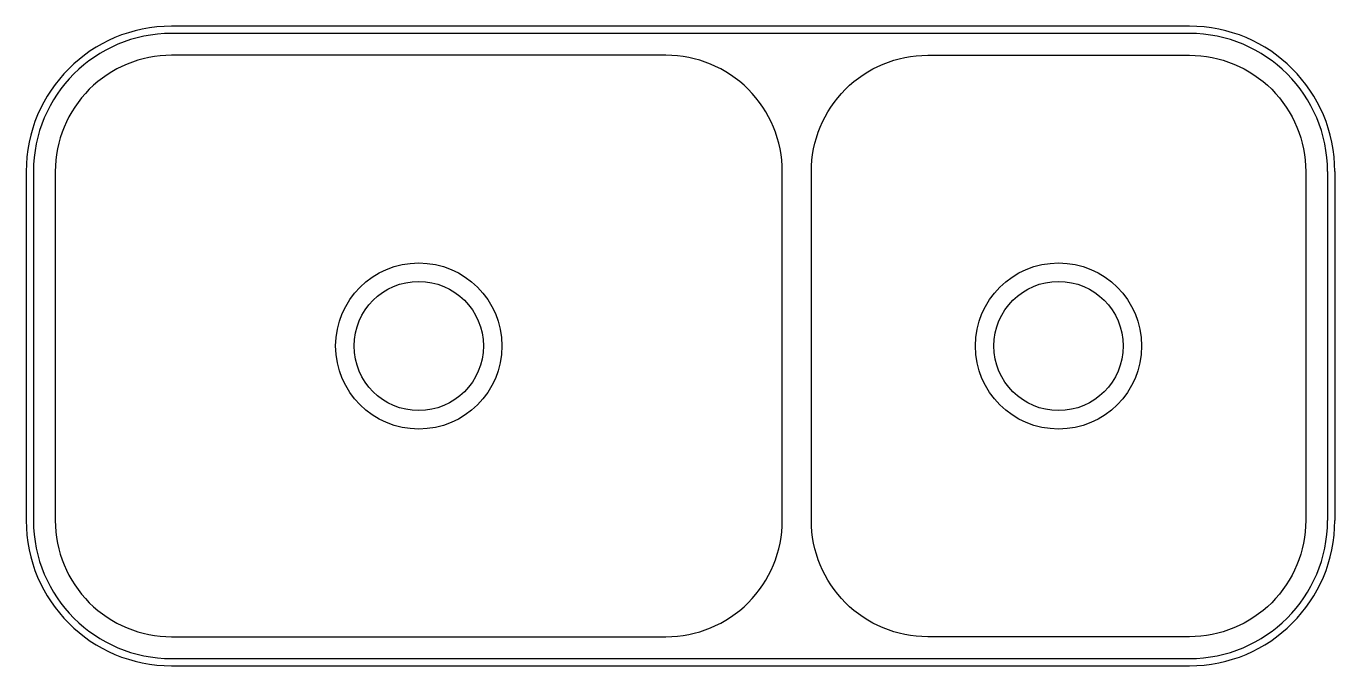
# Model space of a CAD drawing. Extents: x 898 to 1798, y 3051 to 3491.
import ezdxf

# ---------------------------------------------------------------- set-up
doc = ezdxf.new("R2010")
doc.units = 0
doc.header["$LTSCALE"] = 450
doc.layers.get('0').update_dxf_attribs({"linetype": 'CONTINUOUS'})

msp = doc.modelspace()

# ---------------------------------------------------------------- linework, layer by layer
for p, q in [((1697.79, 3491.29), (997.79, 3491.29)), ((1697.79, 3486.29), (997.79, 3486.29)), ((897.79, 3391.29), (897.79, 3151.29)), ((902.79, 3391.29), (902.79, 3151.29)), ((1792.79, 3391.29), (1792.79, 3151.29)), ((1797.79, 3391.29), (1797.79, 3151.29)), ((997.79, 3056.29), (1697.79, 3056.29)), ((997.79, 3051.29), (1697.79, 3051.29))]:
    msp.add_line(p, q)
for points in [[(997.79, 3071.29), (1337.79, 3071.29, 0.414214), (1417.79, 3151.29), (1417.79, 3391.29, 0.414214), (1337.79, 3471.29), (997.79, 3471.29, 0.414214), (917.79, 3391.29), (917.79, 3151.29, 0.414214)], [(1437.79, 3391.29, -0.414214), (1517.79, 3471.29), (1697.79, 3471.29, -0.414214), (1777.79, 3391.29), (1777.79, 3151.29, -0.414214), (1697.79, 3071.29), (1517.79, 3071.29, -0.414214), (1437.79, 3151.29)]]:
    msp.add_lwpolyline(points, format="xyb", close=True)
for centre, radius in [((1167.79, 3271.29), 57.15), ((1607.79, 3271.29), 57.15), ((1167.79, 3271.29), 44.45), ((1607.79, 3271.29), 44.45)]:
    msp.add_circle(centre, radius)
for centre, radius, start, end in [((997.79, 3391.29), 100, 90, 180), ((997.79, 3391.29), 95, 90, 180), ((1697.79, 3391.29), 100, 0, 90), ((1697.79, 3391.29), 95, 0, 90), ((997.79, 3151.29), 100, 180, 270), ((997.79, 3151.29), 95, 180, 270), ((1697.79, 3151.29), 95, 270, 0), ((1697.79, 3151.29), 100, 270, 0)]:
    msp.add_arc(centre, radius, start, end)

doc.saveas('drawing.dxf')
